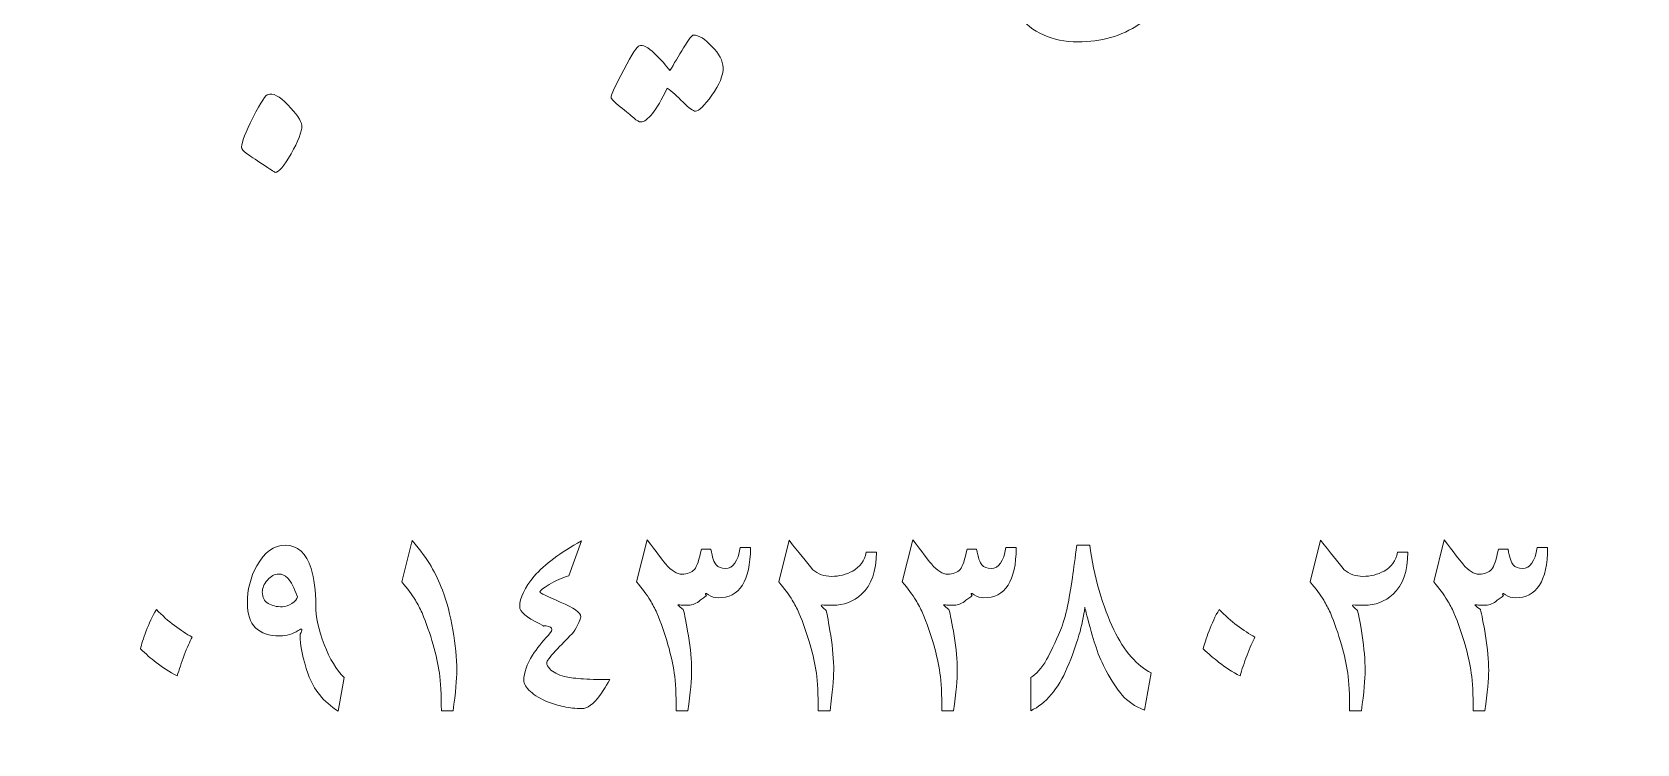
# Model space of a CAD drawing. Header units: millimetres. Extents: x 62 to 462, y 96 to 456.
# Drawn here: x 83.25 to 101.15, y 359.02 to 366.95 of the extents above; entities that cross this region are included whole.
import ezdxf

# ---------------------------------------------------------------- set-up
doc = ezdxf.new("R2010")
doc.units = ezdxf.units.MM
doc.header["$MEASUREMENT"] = 0
doc.layers.add('Layer 1', color=7, linetype='Continuous')

msp = doc.modelspace()

# ---------------------------------------------------------------- linework, layer by layer
at = {"layer": 'Layer 1', "color": 250, "lineweight": 18}
for points, knots in [([(84.8067, 376.3033), (84.8067, 376.3033), (99.8067, 376.3033), (99.8067, 376.3033), (101.1837, 376.3033), (102.3067, 375.1803), (102.3067, 373.8033), (102.3067, 373.8033), (102.3067, 358.8033), (102.3067, 358.8033), (102.3067, 357.4264), (101.1837, 356.3033), (99.8067, 356.3033), (99.8067, 356.3033), (84.8067, 356.3033), (84.8067, 356.3033), (83.4298, 356.3033), (82.3067, 357.4264), (82.3067, 358.8033), (82.3067, 358.8033), (82.3067, 373.8033), (82.3067, 373.8033), (82.3067, 375.1803), (83.4298, 376.3033), (84.8067, 376.3033)], [0, 0, 0, 0, 0.125, 0.125, 0.125, 0.25, 0.25, 0.25, 0.375, 0.375, 0.375, 0.5, 0.5, 0.5, 0.625, 0.625, 0.625, 0.75, 0.75, 0.75, 0.875, 0.875, 0.875, 1, 1, 1, 1]), ([(97.4214, 370.9341), (97.4132, 370.8764), (97.3979, 370.8212), (97.3791, 370.7671), (97.3591, 370.713), (97.3273, 370.6377), (97.2827, 370.5413), (97.238, 370.4449), (97.2109, 370.3896), (97.2015, 370.3755), (97.1651, 370.3179), (97.1321, 370.2896), (97.1051, 370.2896), (97.0839, 370.3038), (97.0663, 370.3167), (97.0498, 370.3296), (97.0334, 370.3426), (97.0192, 370.3484), (97.0051, 370.3484), (96.9475, 370.3484), (96.8723, 370.3249), (96.7782, 370.2779), (96.6829, 370.2308), (96.5806, 370.1556), (96.4677, 370.0521), (96.3548, 369.9486), (96.2667, 369.8522), (96.2032, 369.7628), (96.1408, 369.6735), (96.1091, 369.6111), (96.1091, 369.577), (96.1091, 369.5265), (96.1244, 369.4865), (96.1573, 369.4594), (96.1843, 369.4383), (96.2337, 369.4148), (96.3055, 369.3877), (96.376, 369.3595), (96.4242, 369.3371), (96.4466, 369.3183), (96.523, 369.2654), (96.5606, 369.1619), (96.5606, 369.0079), (96.5606, 368.795), (96.5207, 368.5505), (96.4395, 368.2765), (96.3596, 368.0013), (96.2537, 367.7638), (96.1232, 367.5615), (96.0562, 367.4674), (95.9786, 367.3733), (95.8892, 367.2793), (95.7998, 367.184), (95.7034, 367.1041), (95.5999, 367.037), (95.4023, 366.9065), (95.1742, 366.8407), (94.9179, 366.8407), (94.6262, 366.8454), (94.404, 366.9441), (94.2523, 367.137), (94.1841, 367.2358), (94.1359, 367.3404), (94.11, 367.451), (94.083, 367.5615), (94.07, 367.6662), (94.07, 367.7649), (94.07, 367.8908), (94.0794, 368.0142), (94.0971, 368.1353), (94.1159, 368.2553), (94.1441, 368.3764), (94.1829, 368.4987), (94.2429, 368.6963), (94.3146, 368.8868), (94.4005, 369.0702), (94.4851, 369.2537), (94.5533, 369.4018), (94.6062, 369.5147), (94.6062, 369.5147), (94.7685, 369.8593), (94.7685, 369.8593), (94.7873, 369.8981), (94.8062, 369.9357), (94.8273, 369.9733), (94.8473, 370.0098), (94.8661, 370.0274), (94.8826, 370.0274), (94.9049, 370.0274), (94.9179, 370.0098), (94.919, 369.9733), (94.9202, 369.9357), (94.9155, 369.9086), (94.9061, 369.8898), (94.8814, 369.824), (94.8591, 369.7675), (94.8414, 369.7228), (94.8226, 369.6782), (94.7956, 369.6135), (94.7579, 369.5288), (94.7215, 369.443), (94.6815, 369.3513), (94.6392, 369.2525), (94.5968, 369.1537), (94.5616, 369.0726), (94.5345, 369.0079), (94.3993, 368.6504), (94.3311, 368.3811), (94.3311, 368.2024), (94.3311, 368.0142), (94.3981, 367.8649), (94.5333, 367.7543), (94.6674, 367.6438), (94.8567, 367.5885), (95.1001, 367.5885), (95.3024, 367.5885), (95.4976, 367.6356), (95.6869, 367.7297), (95.8269, 367.8014), (95.9444, 367.8872), (96.0385, 367.9884), (96.1326, 368.0895), (96.2043, 368.1847), (96.2537, 368.2729), (96.3031, 368.3611), (96.3278, 368.4411), (96.3278, 368.5116), (96.3278, 368.5552), (96.2949, 368.5881), (96.229, 368.6081), (96.1632, 368.6292), (96.1161, 368.6433), (96.0867, 368.6504), (96.0585, 368.6563), (96.0256, 368.6692), (95.988, 368.688), (95.9174, 368.7221), (95.8633, 368.7656), (95.8257, 368.8174), (95.7892, 368.8691), (95.7704, 368.9397), (95.7704, 369.0291), (95.7704, 369.1643), (95.8151, 369.3371), (95.9033, 369.5453), (95.9915, 369.7546), (96.1161, 369.9604), (96.2772, 370.1626), (96.4089, 370.3273), (96.5289, 370.4625), (96.6359, 370.5648), (96.6935, 370.6177), (96.7676, 370.6789), (96.857, 370.7459), (96.9463, 370.8141), (97.0334, 370.8717), (97.1192, 370.9199), (97.2227, 370.9799), (97.3038, 371.014), (97.3638, 371.0234), (97.3885, 371.0234), (97.4061, 371.0128), (97.4155, 370.9928), (97.4238, 370.9717), (97.4261, 370.9529), (97.4214, 370.9341)], [0, 0, 0, 0, 0.0181818, 0.0181818, 0.0181818, 0.0363636, 0.0363636, 0.0363636, 0.0545455, 0.0545455, 0.0545455, 0.0727273, 0.0727273, 0.0727273, 0.0909091, 0.0909091, 0.0909091, 0.1090909, 0.1090909, 0.1090909, 0.1272727, 0.1272727, 0.1272727, 0.1454545, 0.1454545, 0.1454545, 0.1636364, 0.1636364, 0.1636364, 0.1818182, 0.1818182, 0.1818182, 0.2, 0.2, 0.2, 0.2181818, 0.2181818, 0.2181818, 0.2363636, 0.2363636, 0.2363636, 0.2545455, 0.2545455, 0.2545455, 0.2727273, 0.2727273, 0.2727273, 0.2909091, 0.2909091, 0.2909091, 0.3090909, 0.3090909, 0.3090909, 0.3272727, 0.3272727, 0.3272727, 0.3454545, 0.3454545, 0.3454545, 0.3636364, 0.3636364, 0.3636364, 0.3818182, 0.3818182, 0.3818182, 0.4, 0.4, 0.4, 0.4181818, 0.4181818, 0.4181818, 0.4363636, 0.4363636, 0.4363636, 0.4545455, 0.4545455, 0.4545455, 0.4727273, 0.4727273, 0.4727273, 0.4909091, 0.4909091, 0.4909091, 0.5090909, 0.5090909, 0.5090909, 0.5272727, 0.5272727, 0.5272727, 0.5454545, 0.5454545, 0.5454545, 0.5636364, 0.5636364, 0.5636364, 0.5818182, 0.5818182, 0.5818182, 0.6, 0.6, 0.6, 0.6181818, 0.6181818, 0.6181818, 0.6363636, 0.6363636, 0.6363636, 0.6545455, 0.6545455, 0.6545455, 0.6727273, 0.6727273, 0.6727273, 0.6909091, 0.6909091, 0.6909091, 0.7090909, 0.7090909, 0.7090909, 0.7272727, 0.7272727, 0.7272727, 0.7454545, 0.7454545, 0.7454545, 0.7636364, 0.7636364, 0.7636364, 0.7818182, 0.7818182, 0.7818182, 0.8, 0.8, 0.8, 0.8181818, 0.8181818, 0.8181818, 0.8363636, 0.8363636, 0.8363636, 0.8545455, 0.8545455, 0.8545455, 0.8727273, 0.8727273, 0.8727273, 0.8909091, 0.8909091, 0.8909091, 0.9090909, 0.9090909, 0.9090909, 0.9272727, 0.9272727, 0.9272727, 0.9454545, 0.9454545, 0.9454545, 0.9636364, 0.9636364, 0.9636364, 0.9818182, 0.9818182, 0.9818182, 1, 1, 1, 1]), ([(89.7108, 366.221), (89.7108, 366.2069), (89.7449, 366.1728), (89.8119, 366.1175), (89.8802, 366.0622), (89.9295, 366.0211), (89.9625, 365.994), (89.9966, 365.9634), (90.0236, 365.9493), (90.0413, 365.9493), (90.1153, 365.9493), (90.2141, 366.074), (90.3376, 366.3244), (90.3882, 366.288), (90.4469, 366.2363), (90.514, 366.1692), (90.5798, 366.1022), (90.6257, 366.0693), (90.6516, 366.0693), (90.6904, 366.0693), (90.7515, 366.1281), (90.8338, 366.2457), (90.9185, 366.3644), (90.9608, 366.4679), (90.9608, 366.5549), (90.9573, 366.629), (90.915, 366.7078), (90.835, 366.7913), (90.7562, 366.8748), (90.688, 366.9171), (90.6304, 366.9171), (90.6128, 366.9171), (90.5751, 366.8701), (90.5187, 366.776), (90.4622, 366.6819), (90.4117, 366.5961), (90.3658, 366.5208), (90.3258, 366.5761), (90.2694, 366.6396), (90.1953, 366.7125), (90.12, 366.7842), (90.0636, 366.8125), (90.0248, 366.796), (90.0036, 366.796), (89.946, 366.7078), (89.8519, 366.5314), (89.7579, 366.3538), (89.7108, 366.2515), (89.7108, 366.221)], [0, 0, 0, 0, 0.0625, 0.0625, 0.0625, 0.125, 0.125, 0.125, 0.1875, 0.1875, 0.1875, 0.25, 0.25, 0.25, 0.3125, 0.3125, 0.3125, 0.375, 0.375, 0.375, 0.4375, 0.4375, 0.4375, 0.5, 0.5, 0.5, 0.5625, 0.5625, 0.5625, 0.625, 0.625, 0.625, 0.6875, 0.6875, 0.6875, 0.75, 0.75, 0.75, 0.8125, 0.8125, 0.8125, 0.875, 0.875, 0.875, 0.9375, 0.9375, 0.9375, 1, 1, 1, 1]), ([(85.5904, 365.673), (85.5904, 365.6483), (85.608, 365.6236), (85.6421, 365.6013), (85.6809, 365.573), (85.7409, 365.533), (85.8232, 365.479), (85.9043, 365.4249), (85.9525, 365.3943), (85.9655, 365.3872), (86.0031, 365.3872), (86.0607, 365.4566), (86.1419, 365.5942), (86.2218, 365.7318), (86.2618, 365.8376), (86.2618, 365.9105), (86.2548, 365.9658), (86.203, 366.0422), (86.1066, 366.1398), (86.0102, 366.2374), (85.9373, 366.2762), (85.8867, 366.2551), (85.8608, 366.2551), (85.8056, 366.1716), (85.7197, 366.0022), (85.6339, 365.8329), (85.5904, 365.7235), (85.5904, 365.673)], [0, 0, 0, 0, 0.1111111, 0.1111111, 0.1111111, 0.2222222, 0.2222222, 0.2222222, 0.3333333, 0.3333333, 0.3333333, 0.4444444, 0.4444444, 0.4444444, 0.5555556, 0.5555556, 0.5555556, 0.6666667, 0.6666667, 0.6666667, 0.7777778, 0.7777778, 0.7777778, 0.8888889, 0.8888889, 0.8888889, 1, 1, 1, 1])]:
    msp.add_open_spline(points, degree=3, knots=knots, dxfattribs=at)
at = {"layer": 'Layer 1', "color": 250, "lineweight": 9}
for points, knots in [([(86.7322, 359.7595), (86.7322, 359.7595), (86.667, 359.3844), (86.667, 359.3844), (86.5035, 359.4873), (86.3924, 359.6249), (86.3324, 359.7959), (86.2731, 359.967), (86.2431, 360.1151), (86.2431, 360.2404), (86.2754, 360.2997), (86.2678, 360.3139), (86.2207, 360.2815), (86.1602, 360.2427), (86.092, 360.2227), (86.0173, 360.2227), (85.8956, 360.2227), (85.8051, 360.2533), (85.7446, 360.3133), (85.684, 360.3738), (85.654, 360.4655), (85.654, 360.5884), (85.654, 360.736), (85.6893, 360.8747), (85.7593, 361.0034), (85.8427, 361.1557), (85.9497, 361.2321), (86.0797, 361.2321), (86.2149, 361.2321), (86.3101, 361.1457), (86.3654, 360.9723), (86.4001, 360.8629), (86.4171, 360.7271), (86.4171, 360.5637), (86.4171, 360.4344), (86.4483, 360.2886), (86.5112, 360.1263), (86.5735, 359.9646), (86.6476, 359.8424), (86.7322, 359.7595)], [0, 0, 0, 0, 0.0769231, 0.0769231, 0.0769231, 0.1538462, 0.1538462, 0.1538462, 0.2307692, 0.2307692, 0.2307692, 0.3076923, 0.3076923, 0.3076923, 0.3846154, 0.3846154, 0.3846154, 0.4615385, 0.4615385, 0.4615385, 0.5384615, 0.5384615, 0.5384615, 0.6153846, 0.6153846, 0.6153846, 0.6923077, 0.6923077, 0.6923077, 0.7692308, 0.7692308, 0.7692308, 0.8461538, 0.8461538, 0.8461538, 0.9230769, 0.9230769, 0.9230769, 1, 1, 1, 1]), ([(87.9897, 359.8388), (87.9897, 359.7436), (87.9762, 359.5925), (87.9486, 359.3862), (87.9486, 359.3862), (87.8175, 359.3862), (87.8175, 359.3862), (87.8175, 359.5696), (87.8104, 359.7107), (87.7963, 359.8089), (87.7816, 359.907), (87.7587, 360.0123), (87.7264, 360.1246), (87.6911, 360.2486), (87.6493, 360.3668), (87.6023, 360.4779), (87.5794, 360.5296), (87.5547, 360.5766), (87.5282, 360.619), (87.4906, 360.6825), (87.4401, 360.7506), (87.3766, 360.8241), (87.3766, 360.8241), (87.4924, 361.2856), (87.4924, 361.2856), (87.5853, 361.1745), (87.6552, 361.0781), (87.7028, 360.9981), (87.751, 360.9176), (87.7928, 360.8288), (87.8298, 360.7312), (87.8792, 360.6013), (87.918, 360.4538), (87.9468, 360.2892), (87.9756, 360.1246), (87.9897, 359.9746), (87.9897, 359.8388)], [0, 0, 0, 0, 0.0833333, 0.0833333, 0.0833333, 0.1666667, 0.1666667, 0.1666667, 0.25, 0.25, 0.25, 0.3333333, 0.3333333, 0.3333333, 0.4166667, 0.4166667, 0.4166667, 0.5, 0.5, 0.5, 0.5833333, 0.5833333, 0.5833333, 0.6666667, 0.6666667, 0.6666667, 0.75, 0.75, 0.75, 0.8333333, 0.8333333, 0.8333333, 0.9166667, 0.9166667, 0.9166667, 1, 1, 1, 1]), ([(89.6952, 359.7354), (89.6435, 359.646), (89.607, 359.5866), (89.5853, 359.5584), (89.5141, 359.4614), (89.4459, 359.4132), (89.3819, 359.4132), (89.3143, 359.4132), (89.2478, 359.4203), (89.1832, 359.4344), (89.1179, 359.4479), (89.0579, 359.4655), (89.0027, 359.4873), (88.9239, 359.5208), (88.8598, 359.559), (88.811, 359.6031), (88.7622, 359.6466), (88.7375, 359.6883), (88.7375, 359.7289), (88.7375, 359.8124), (88.7705, 359.9059), (88.8357, 360.0093), (88.8828, 360.0828), (88.9415, 360.1569), (89.0115, 360.2315), (89.0779, 360.3003), (89.0574, 360.335), (88.9498, 360.335), (88.9727, 360.3256), (88.9609, 360.3327), (88.9151, 360.3556), (88.7658, 360.4279), (88.6911, 360.4926), (88.6911, 360.5502), (88.6911, 360.6478), (88.7458, 360.7601), (88.8545, 360.8876), (88.9686, 361.0199), (89.1438, 361.151), (89.3801, 361.2803), (89.3801, 361.2803), (89.239, 360.8929), (89.239, 360.8929), (89.1632, 360.87), (89.0903, 360.8377), (89.0209, 360.7959), (88.9515, 360.7536), (88.9168, 360.726), (88.9168, 360.7118), (88.9168, 360.7019), (88.9927, 360.6642), (89.1444, 360.6002), (89.2954, 360.5361), (89.3713, 360.4814), (89.3713, 360.4367), (89.3713, 360.4179), (89.3601, 360.3867), (89.3378, 360.3427), (89.3154, 360.2986), (89.2943, 360.2668), (89.2749, 360.2468), (89.2131, 360.1828), (89.1514, 360.1193), (89.0909, 360.0558), (89.025, 359.9846), (88.9927, 359.9394), (88.9927, 359.92), (88.9927, 359.9006), (89.0033, 359.8788), (89.0256, 359.8559), (89.0609, 359.8183), (89.1167, 359.7895), (89.1926, 359.7701), (89.2325, 359.7595), (89.2931, 359.7512), (89.373, 359.7448), (89.4536, 359.7389), (89.5612, 359.7354), (89.6952, 359.7354)], [0, 0, 0, 0, 0.0384615, 0.0384615, 0.0384615, 0.0769231, 0.0769231, 0.0769231, 0.1153846, 0.1153846, 0.1153846, 0.1538462, 0.1538462, 0.1538462, 0.1923077, 0.1923077, 0.1923077, 0.2307692, 0.2307692, 0.2307692, 0.2692308, 0.2692308, 0.2692308, 0.3076923, 0.3076923, 0.3076923, 0.3461538, 0.3461538, 0.3461538, 0.3846154, 0.3846154, 0.3846154, 0.4230769, 0.4230769, 0.4230769, 0.4615385, 0.4615385, 0.4615385, 0.5, 0.5, 0.5, 0.5384615, 0.5384615, 0.5384615, 0.5769231, 0.5769231, 0.5769231, 0.6153846, 0.6153846, 0.6153846, 0.6538462, 0.6538462, 0.6538462, 0.6923077, 0.6923077, 0.6923077, 0.7307692, 0.7307692, 0.7307692, 0.7692308, 0.7692308, 0.7692308, 0.8076923, 0.8076923, 0.8076923, 0.8461538, 0.8461538, 0.8461538, 0.8846154, 0.8846154, 0.8846154, 0.9230769, 0.9230769, 0.9230769, 0.9615385, 0.9615385, 0.9615385, 1, 1, 1, 1]), ([(90.9856, 360.974), (91.0715, 360.974), (91.1261, 361.0516), (91.1491, 361.2063), (91.1491, 361.2063), (91.2649, 361.2063), (91.2649, 361.2063), (91.2649, 360.833), (91.1438, 360.6466), (90.9028, 360.6466), (90.8651, 360.6466), (90.8293, 360.6584), (90.7952, 360.6819), (90.7617, 360.7054), (90.754, 360.7007), (90.774, 360.6672), (90.7752, 360.673), (90.7523, 360.6572), (90.7046, 360.619), (90.6623, 360.5837), (90.6194, 360.5655), (90.5759, 360.5655), (90.57, 360.5655), (90.563, 360.5655), (90.5541, 360.5649), (90.5453, 360.5643), (90.5353, 360.5637), (90.5242, 360.5637), (90.5036, 360.5637), (90.483, 360.5661), (90.463, 360.5702), (90.443, 360.5743), (90.4601, 360.5566), (90.5153, 360.5173), (90.5306, 360.4649), (90.5494, 360.3668), (90.573, 360.2227), (90.5965, 360.0793), (90.6082, 359.9511), (90.6082, 359.8388), (90.6082, 359.7436), (90.5947, 359.5925), (90.5671, 359.3862), (90.5671, 359.3862), (90.436, 359.3862), (90.436, 359.3862), (90.436, 359.5696), (90.4289, 359.7107), (90.4148, 359.8089), (90.4001, 359.907), (90.3772, 360.0123), (90.3449, 360.1246), (90.3096, 360.2486), (90.2678, 360.3668), (90.2208, 360.4779), (90.1979, 360.5296), (90.1732, 360.5766), (90.1467, 360.619), (90.1091, 360.6825), (90.0586, 360.7506), (89.9951, 360.8241), (89.9951, 360.8241), (90.1126, 361.2927), (90.1126, 361.2927), (90.2126, 361.1592), (90.2814, 361.0699), (90.319, 361.024), (90.3848, 360.9482), (90.4448, 360.91), (90.5001, 360.91), (90.563, 360.91), (90.6094, 360.9282), (90.6394, 360.9635), (90.6682, 360.9981), (90.6941, 361.0734), (90.717, 361.1892), (90.717, 361.1892), (90.824, 361.1892), (90.824, 361.1892), (90.8398, 361.0975), (90.8592, 361.0387), (90.8822, 361.0128), (90.9051, 360.987), (90.9398, 360.974), (90.9856, 360.974)], [0, 0, 0, 0, 0.0357143, 0.0357143, 0.0357143, 0.0714286, 0.0714286, 0.0714286, 0.1071429, 0.1071429, 0.1071429, 0.1428571, 0.1428571, 0.1428571, 0.1785714, 0.1785714, 0.1785714, 0.2142857, 0.2142857, 0.2142857, 0.25, 0.25, 0.25, 0.2857143, 0.2857143, 0.2857143, 0.3214286, 0.3214286, 0.3214286, 0.3571429, 0.3571429, 0.3571429, 0.3928571, 0.3928571, 0.3928571, 0.4285714, 0.4285714, 0.4285714, 0.4642857, 0.4642857, 0.4642857, 0.5, 0.5, 0.5, 0.5357143, 0.5357143, 0.5357143, 0.5714286, 0.5714286, 0.5714286, 0.6071429, 0.6071429, 0.6071429, 0.6428571, 0.6428571, 0.6428571, 0.6785714, 0.6785714, 0.6785714, 0.7142857, 0.7142857, 0.7142857, 0.75, 0.75, 0.75, 0.7857143, 0.7857143, 0.7857143, 0.8214286, 0.8214286, 0.8214286, 0.8571429, 0.8571429, 0.8571429, 0.8928571, 0.8928571, 0.8928571, 0.9285714, 0.9285714, 0.9285714, 0.9642857, 0.9642857, 0.9642857, 1, 1, 1, 1]), ([(92.1691, 360.8859), (92.2555, 360.8859), (92.3337, 360.9059), (92.4048, 360.9447), (92.4865, 360.9893), (92.5365, 361.0593), (92.5547, 361.1545), (92.5547, 361.1545), (92.6688, 361.1545), (92.6688, 361.1545), (92.6688, 360.9435), (92.6141, 360.7877), (92.5048, 360.6877), (92.4154, 360.6054), (92.3067, 360.5637), (92.1797, 360.5637), (92.1797, 360.5637), (92.1538, 360.5637), (92.1538, 360.5637), (92.1168, 360.5637), (92.0868, 360.5649), (92.0633, 360.5672), (92.0398, 360.5696), (92.055, 360.549), (92.1091, 360.5055), (92.1203, 360.4655), (92.1373, 360.3726), (92.1597, 360.2274), (92.182, 360.0822), (92.1932, 359.9523), (92.1932, 359.8388), (92.1932, 359.7436), (92.1797, 359.5925), (92.152, 359.3862), (92.152, 359.3862), (92.0209, 359.3862), (92.0209, 359.3862), (92.0209, 359.5696), (92.0139, 359.7107), (91.9998, 359.8089), (91.9851, 359.907), (91.9622, 360.0123), (91.9298, 360.1246), (91.894, 360.2486), (91.8528, 360.3668), (91.8058, 360.4779), (91.7828, 360.5296), (91.7582, 360.5766), (91.7317, 360.619), (91.6941, 360.6825), (91.6435, 360.7506), (91.58, 360.8241), (91.58, 360.8241), (91.6953, 361.2874), (91.6953, 361.2874), (91.8034, 361.1539), (91.891, 361.0452), (91.9592, 360.9599), (92.0186, 360.9106), (92.0885, 360.8859), (92.1691, 360.8859)], [0, 0, 0, 0, 0.05, 0.05, 0.05, 0.1, 0.1, 0.1, 0.15, 0.15, 0.15, 0.2, 0.2, 0.2, 0.25, 0.25, 0.25, 0.3, 0.3, 0.3, 0.35, 0.35, 0.35, 0.4, 0.4, 0.4, 0.45, 0.45, 0.45, 0.5, 0.5, 0.5, 0.55, 0.55, 0.55, 0.6, 0.6, 0.6, 0.65, 0.65, 0.65, 0.7, 0.7, 0.7, 0.75, 0.75, 0.75, 0.8, 0.8, 0.8, 0.85, 0.85, 0.85, 0.9, 0.9, 0.9, 0.95, 0.95, 0.95, 1, 1, 1, 1]), ([(93.9486, 360.974), (94.0345, 360.974), (94.0891, 361.0516), (94.1121, 361.2063), (94.1121, 361.2063), (94.2279, 361.2063), (94.2279, 361.2063), (94.2279, 360.833), (94.1068, 360.6466), (93.8658, 360.6466), (93.8281, 360.6466), (93.7923, 360.6584), (93.7582, 360.6819), (93.7247, 360.7054), (93.717, 360.7007), (93.737, 360.6672), (93.7382, 360.673), (93.7153, 360.6572), (93.6676, 360.619), (93.6253, 360.5837), (93.5824, 360.5655), (93.5389, 360.5655), (93.533, 360.5655), (93.526, 360.5655), (93.5171, 360.5649), (93.5083, 360.5643), (93.4983, 360.5637), (93.4872, 360.5637), (93.4666, 360.5637), (93.446, 360.5661), (93.426, 360.5702), (93.406, 360.5743), (93.4231, 360.5566), (93.4783, 360.5173), (93.4936, 360.4649), (93.5124, 360.3668), (93.536, 360.2227), (93.5595, 360.0793), (93.5712, 359.9511), (93.5712, 359.8388), (93.5712, 359.7436), (93.5577, 359.5925), (93.5301, 359.3862), (93.5301, 359.3862), (93.399, 359.3862), (93.399, 359.3862), (93.399, 359.5696), (93.3919, 359.7107), (93.3778, 359.8089), (93.3631, 359.907), (93.3402, 360.0123), (93.3079, 360.1246), (93.2726, 360.2486), (93.2308, 360.3668), (93.1838, 360.4779), (93.1609, 360.5296), (93.1362, 360.5766), (93.1097, 360.619), (93.0721, 360.6825), (93.0216, 360.7506), (92.9581, 360.8241), (92.9581, 360.8241), (93.0756, 361.2927), (93.0756, 361.2927), (93.1756, 361.1592), (93.2444, 361.0699), (93.282, 361.024), (93.3478, 360.9482), (93.4078, 360.91), (93.4631, 360.91), (93.526, 360.91), (93.5724, 360.9282), (93.6024, 360.9635), (93.6312, 360.9981), (93.6571, 361.0734), (93.68, 361.1892), (93.68, 361.1892), (93.787, 361.1892), (93.787, 361.1892), (93.8028, 361.0975), (93.8222, 361.0387), (93.8452, 361.0128), (93.8681, 360.987), (93.9028, 360.974), (93.9486, 360.974)], [0, 0, 0, 0, 0.0357143, 0.0357143, 0.0357143, 0.0714286, 0.0714286, 0.0714286, 0.1071429, 0.1071429, 0.1071429, 0.1428571, 0.1428571, 0.1428571, 0.1785714, 0.1785714, 0.1785714, 0.2142857, 0.2142857, 0.2142857, 0.25, 0.25, 0.25, 0.2857143, 0.2857143, 0.2857143, 0.3214286, 0.3214286, 0.3214286, 0.3571429, 0.3571429, 0.3571429, 0.3928571, 0.3928571, 0.3928571, 0.4285714, 0.4285714, 0.4285714, 0.4642857, 0.4642857, 0.4642857, 0.5, 0.5, 0.5, 0.5357143, 0.5357143, 0.5357143, 0.5714286, 0.5714286, 0.5714286, 0.6071429, 0.6071429, 0.6071429, 0.6428571, 0.6428571, 0.6428571, 0.6785714, 0.6785714, 0.6785714, 0.7142857, 0.7142857, 0.7142857, 0.75, 0.75, 0.75, 0.7857143, 0.7857143, 0.7857143, 0.8214286, 0.8214286, 0.8214286, 0.8571429, 0.8571429, 0.8571429, 0.8928571, 0.8928571, 0.8928571, 0.9285714, 0.9285714, 0.9285714, 0.9642857, 0.9642857, 0.9642857, 1, 1, 1, 1]), ([(94.3914, 359.7595), (94.4525, 359.7942), (94.5107, 359.8606), (94.5671, 359.9594), (94.6106, 360.034), (94.6624, 360.1434), (94.7223, 360.2868), (94.7511, 360.3544), (94.7776, 360.4438), (94.8017, 360.5555), (94.8176, 360.6348), (94.8352, 360.7401), (94.8546, 360.8723), (94.8699, 360.9758), (94.8858, 361.0957), (94.9028, 361.2321), (94.9028, 361.2321), (95.0492, 361.2321), (95.0492, 361.2321), (95.0704, 361.0669), (95.105, 360.8988), (95.1544, 360.7283), (95.2038, 360.5578), (95.2579, 360.412), (95.3167, 360.2903), (95.3714, 360.1739), (95.4372, 360.0728), (95.513, 359.987), (95.5806, 359.9076), (95.6541, 359.8494), (95.7335, 359.8112), (95.7335, 359.8112), (95.6577, 359.3962), (95.6577, 359.3962), (95.553, 359.4373), (95.4707, 359.4932), (95.4102, 359.5631), (95.3502, 359.6331), (95.2902, 359.7236), (95.2303, 359.8336), (95.1891, 359.9106), (95.1515, 359.9982), (95.1186, 360.0957), (95.0933, 360.1716), (95.0627, 360.2768), (95.0269, 360.4126), (94.9998, 360.5137), (94.9881, 360.5561), (94.9928, 360.5396), (94.9722, 360.3491), (94.9069, 360.1257), (94.7982, 359.87), (94.6947, 359.6278), (94.5595, 359.4673), (94.3914, 359.3891), (94.3914, 359.3891), (94.3914, 359.7595), (94.3914, 359.7595)], [0, 0, 0, 0, 0.0526316, 0.0526316, 0.0526316, 0.1052632, 0.1052632, 0.1052632, 0.1578947, 0.1578947, 0.1578947, 0.2105263, 0.2105263, 0.2105263, 0.2631579, 0.2631579, 0.2631579, 0.3157895, 0.3157895, 0.3157895, 0.3684211, 0.3684211, 0.3684211, 0.4210526, 0.4210526, 0.4210526, 0.4736842, 0.4736842, 0.4736842, 0.5263158, 0.5263158, 0.5263158, 0.5789474, 0.5789474, 0.5789474, 0.6315789, 0.6315789, 0.6315789, 0.6842105, 0.6842105, 0.6842105, 0.7368421, 0.7368421, 0.7368421, 0.7894737, 0.7894737, 0.7894737, 0.8421053, 0.8421053, 0.8421053, 0.8947368, 0.8947368, 0.8947368, 0.9473684, 0.9473684, 0.9473684, 1, 1, 1, 1]), ([(98.0951, 360.8859), (98.1815, 360.8859), (98.2597, 360.9059), (98.3308, 360.9447), (98.4125, 360.9893), (98.4625, 361.0593), (98.4807, 361.1545), (98.4807, 361.1545), (98.5948, 361.1545), (98.5948, 361.1545), (98.5948, 360.9435), (98.5401, 360.7877), (98.4308, 360.6877), (98.3414, 360.6054), (98.2327, 360.5637), (98.1057, 360.5637), (98.1057, 360.5637), (98.0798, 360.5637), (98.0798, 360.5637), (98.0428, 360.5637), (98.0128, 360.5649), (97.9893, 360.5672), (97.9658, 360.5696), (97.981, 360.549), (98.0351, 360.5055), (98.0463, 360.4655), (98.0633, 360.3726), (98.0857, 360.2274), (98.108, 360.0822), (98.1192, 359.9523), (98.1192, 359.8388), (98.1192, 359.7436), (98.1057, 359.5925), (98.078, 359.3862), (98.078, 359.3862), (97.9469, 359.3862), (97.9469, 359.3862), (97.9469, 359.5696), (97.9399, 359.7107), (97.9258, 359.8089), (97.9111, 359.907), (97.8882, 360.0123), (97.8558, 360.1246), (97.82, 360.2486), (97.7788, 360.3668), (97.7318, 360.4779), (97.7088, 360.5296), (97.6842, 360.5766), (97.6577, 360.619), (97.6201, 360.6825), (97.5695, 360.7506), (97.506, 360.8241), (97.506, 360.8241), (97.6213, 361.2874), (97.6213, 361.2874), (97.7294, 361.1539), (97.817, 361.0452), (97.8852, 360.9599), (97.9446, 360.9106), (98.0145, 360.8859), (98.0951, 360.8859)], [0, 0, 0, 0, 0.05, 0.05, 0.05, 0.1, 0.1, 0.1, 0.15, 0.15, 0.15, 0.2, 0.2, 0.2, 0.25, 0.25, 0.25, 0.3, 0.3, 0.3, 0.35, 0.35, 0.35, 0.4, 0.4, 0.4, 0.45, 0.45, 0.45, 0.5, 0.5, 0.5, 0.55, 0.55, 0.55, 0.6, 0.6, 0.6, 0.65, 0.65, 0.65, 0.7, 0.7, 0.7, 0.75, 0.75, 0.75, 0.8, 0.8, 0.8, 0.85, 0.85, 0.85, 0.9, 0.9, 0.9, 0.95, 0.95, 0.95, 1, 1, 1, 1]), ([(99.8746, 360.974), (99.9605, 360.974), (100.0151, 361.0516), (100.0381, 361.2063), (100.0381, 361.2063), (100.1539, 361.2063), (100.1539, 361.2063), (100.1539, 360.833), (100.0328, 360.6466), (99.7918, 360.6466), (99.7541, 360.6466), (99.7183, 360.6584), (99.6842, 360.6819), (99.6507, 360.7054), (99.643, 360.7007), (99.663, 360.6672), (99.6642, 360.673), (99.6413, 360.6572), (99.5936, 360.619), (99.5513, 360.5837), (99.5084, 360.5655), (99.4649, 360.5655), (99.459, 360.5655), (99.452, 360.5655), (99.4431, 360.5649), (99.4343, 360.5643), (99.4243, 360.5637), (99.4132, 360.5637), (99.3926, 360.5637), (99.372, 360.5661), (99.352, 360.5702), (99.332, 360.5743), (99.3491, 360.5566), (99.4043, 360.5173), (99.4196, 360.4649), (99.4384, 360.3668), (99.462, 360.2227), (99.4855, 360.0793), (99.4972, 359.9511), (99.4972, 359.8388), (99.4972, 359.7436), (99.4837, 359.5925), (99.4561, 359.3862), (99.4561, 359.3862), (99.325, 359.3862), (99.325, 359.3862), (99.325, 359.5696), (99.3179, 359.7107), (99.3038, 359.8089), (99.2891, 359.907), (99.2662, 360.0123), (99.2339, 360.1246), (99.1986, 360.2486), (99.1568, 360.3668), (99.1098, 360.4779), (99.0869, 360.5296), (99.0622, 360.5766), (99.0357, 360.619), (98.9981, 360.6825), (98.9476, 360.7506), (98.8841, 360.8241), (98.8841, 360.8241), (99.0016, 361.2927), (99.0016, 361.2927), (99.1016, 361.1592), (99.1704, 361.0699), (99.208, 361.024), (99.2738, 360.9482), (99.3338, 360.91), (99.3891, 360.91), (99.452, 360.91), (99.4984, 360.9282), (99.5284, 360.9635), (99.5572, 360.9981), (99.5831, 361.0734), (99.606, 361.1892), (99.606, 361.1892), (99.713, 361.1892), (99.713, 361.1892), (99.7288, 361.0975), (99.7482, 361.0387), (99.7712, 361.0128), (99.7941, 360.987), (99.8288, 360.974), (99.8746, 360.974)], [0, 0, 0, 0, 0.0357143, 0.0357143, 0.0357143, 0.0714286, 0.0714286, 0.0714286, 0.1071429, 0.1071429, 0.1071429, 0.1428571, 0.1428571, 0.1428571, 0.1785714, 0.1785714, 0.1785714, 0.2142857, 0.2142857, 0.2142857, 0.25, 0.25, 0.25, 0.2857143, 0.2857143, 0.2857143, 0.3214286, 0.3214286, 0.3214286, 0.3571429, 0.3571429, 0.3571429, 0.3928571, 0.3928571, 0.3928571, 0.4285714, 0.4285714, 0.4285714, 0.4642857, 0.4642857, 0.4642857, 0.5, 0.5, 0.5, 0.5357143, 0.5357143, 0.5357143, 0.5714286, 0.5714286, 0.5714286, 0.6071429, 0.6071429, 0.6071429, 0.6428571, 0.6428571, 0.6428571, 0.6785714, 0.6785714, 0.6785714, 0.7142857, 0.7142857, 0.7142857, 0.75, 0.75, 0.75, 0.7857143, 0.7857143, 0.7857143, 0.8214286, 0.8214286, 0.8214286, 0.8571429, 0.8571429, 0.8571429, 0.8928571, 0.8928571, 0.8928571, 0.9285714, 0.9285714, 0.9285714, 0.9642857, 0.9642857, 0.9642857, 1, 1, 1, 1]), ([(86.2119, 360.6572), (86.1767, 360.7601), (86.1402, 360.8306), (86.1038, 360.8671), (86.0738, 360.897), (86.0397, 360.9117), (86.0021, 360.9117), (85.9574, 360.9117), (85.9156, 360.8894), (85.878, 360.8447), (85.8404, 360.8), (85.821, 360.7559), (85.821, 360.7118), (85.821, 360.6525), (85.8427, 360.6096), (85.8868, 360.5831), (85.9256, 360.559), (85.9791, 360.5467), (86.0467, 360.5467), (86.0814, 360.5467), (86.1161, 360.559), (86.152, 360.5831), (86.1872, 360.6072), (86.2078, 360.6319), (86.2119, 360.6572)], [0, 0, 0, 0, 0.125, 0.125, 0.125, 0.25, 0.25, 0.25, 0.375, 0.375, 0.375, 0.5, 0.5, 0.5, 0.625, 0.625, 0.625, 0.75, 0.75, 0.75, 0.875, 0.875, 0.875, 1, 1, 1, 1]), ([(84.8721, 359.7771), (84.7857, 359.8218), (84.7075, 359.8718), (84.6375, 359.927), (84.5793, 359.9717), (84.5206, 360.0223), (84.4618, 360.0781), (84.4735, 360.1275), (84.4947, 360.1939), (84.5264, 360.2774), (84.5582, 360.3603), (84.5958, 360.4408), (84.6393, 360.5173), (84.7046, 360.4497), (84.7722, 360.3897), (84.8415, 360.3374), (84.9115, 360.285), (84.9768, 360.2427), (85.0391, 360.2092), (85.0114, 360.1598), (84.982, 360.0928), (84.9503, 360.0076), (84.9186, 359.9229), (84.8927, 359.8459), (84.8721, 359.7771)], [0, 0, 0, 0, 0.125, 0.125, 0.125, 0.25, 0.25, 0.25, 0.375, 0.375, 0.375, 0.5, 0.5, 0.5, 0.625, 0.625, 0.625, 0.75, 0.75, 0.75, 0.875, 0.875, 0.875, 1, 1, 1, 1]), ([(96.7241, 359.7771), (96.6377, 359.8218), (96.5595, 359.8718), (96.4895, 359.927), (96.4313, 359.9717), (96.3726, 360.0223), (96.3138, 360.0781), (96.3255, 360.1275), (96.3467, 360.1939), (96.3784, 360.2774), (96.4102, 360.3603), (96.4478, 360.4408), (96.4913, 360.5173), (96.5566, 360.4497), (96.6242, 360.3897), (96.6935, 360.3374), (96.7635, 360.285), (96.8288, 360.2427), (96.8911, 360.2092), (96.8634, 360.1598), (96.834, 360.0928), (96.8023, 360.0076), (96.7706, 359.9229), (96.7447, 359.8459), (96.7241, 359.7771)], [0, 0, 0, 0, 0.125, 0.125, 0.125, 0.25, 0.25, 0.25, 0.375, 0.375, 0.375, 0.5, 0.5, 0.5, 0.625, 0.625, 0.625, 0.75, 0.75, 0.75, 0.875, 0.875, 0.875, 1, 1, 1, 1])]:
    msp.add_open_spline(points, degree=3, knots=knots, dxfattribs=at)

doc.saveas('drawing.dxf')
